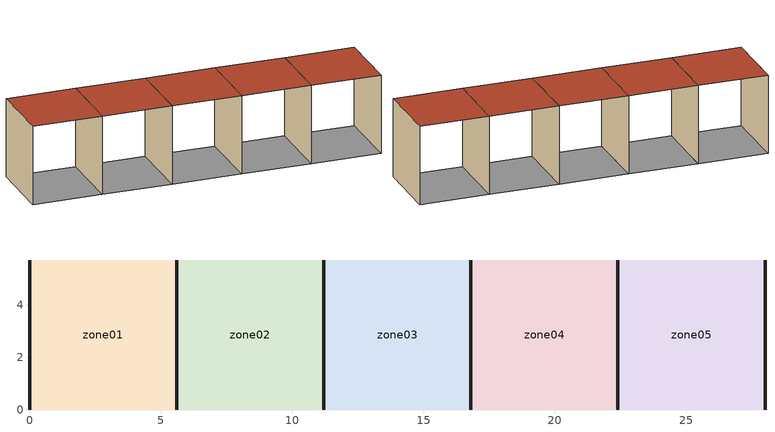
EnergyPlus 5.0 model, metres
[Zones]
zone01
 floor ground (GROUND_FLOOR): 0,0 0,5.7 5.6,5.7 5.6,0 z0
 wall outside (EXT_WALL): 5.6,0 5.6,5.7 / 0,5.7 0,0 z0:6.4
 roof outside (EXT_ROOF): 5.6,0 5.6,5.7 0,5.7 0,0 z6.4
zone02
 floor ground (GROUND_FLOOR): 5.6,0 5.6,5.7 11.2,5.7 11.2,0 z0
 wall outside (EXT_WALL): 11.2,0 11.2,5.7 / 5.6,5.7 5.6,0 z0:6.4
 roof outside (EXT_ROOF): 11.2,0 11.2,5.7 5.6,5.7 5.6,0 z6.4
zone03
 floor ground (GROUND_FLOOR): 11.2,0 11.2,5.7 16.8,5.7 16.8,0 z0
 wall outside (EXT_WALL): 16.8,0 16.8,5.7 / 11.2,5.7 11.2,0 z0:6.4
 roof outside (EXT_ROOF): 16.8,0 16.8,5.7 11.2,5.7 11.2,0 z6.4
zone04
 floor ground (GROUND_FLOOR): 16.8,0 16.8,5.7 22.4,5.7 22.4,0 z0
 wall outside (EXT_WALL): 22.4,0 22.4,5.7 / 16.8,5.7 16.8,0 z0:6.4
 roof outside (EXT_ROOF): 22.4,0 22.4,5.7 16.8,5.7 16.8,0 z6.4
zone05
 floor ground (GROUND_FLOOR): 22.4,0 22.4,5.7 28,5.7 28,0 z0
 wall outside (EXT_WALL): 28,0 28,5.7 / 22.4,5.7 22.4,0 z0:6.4
 roof outside (EXT_ROOF): 28,0 28,5.7 22.4,5.7 22.4,0 z6.4
[Building]
zone03: North Axis {deg}=0; Terrain=City; Loads Convergence Tolerance Value=0; Temperature Convergence Tolerance Value {deltaC}=0; Solar Distribution=FullInteriorAndExterior; Maximum Number of Warmup Days=0
[Site:Location]
not used: Latitude {deg}=0; Longitude {deg}=0; Time Zone {hr}=0; Elevation {m}=0
[Construction]
GROUND_FLOOR; EXT_WALL; EXT_ROOF: 
[WindowProperty:ShadingControl]
ESHADE=0; ISHADE=INPUT 1*MAX_ISHADE : SHADECNTRL=ISHADE_INTERNAL
[SurfaceProperty:OtherSideCoefficients]
BOUNDARY=IDENTICAL; BOUNDARY=INPUT 1*TBOUNDARY; BOUNDARY=INPUT 1*TBOUNDARY_2; BOUNDARY=INPUT 1*TBOUNDARY_3; BOUNDARY=INPUT 1*TGROUND; BOUNDARY=20; BOUNDARY=15
[Zone]
zone01; zone02; zone03; zone04; zone05: 0, 0, 0, 0, , 1
